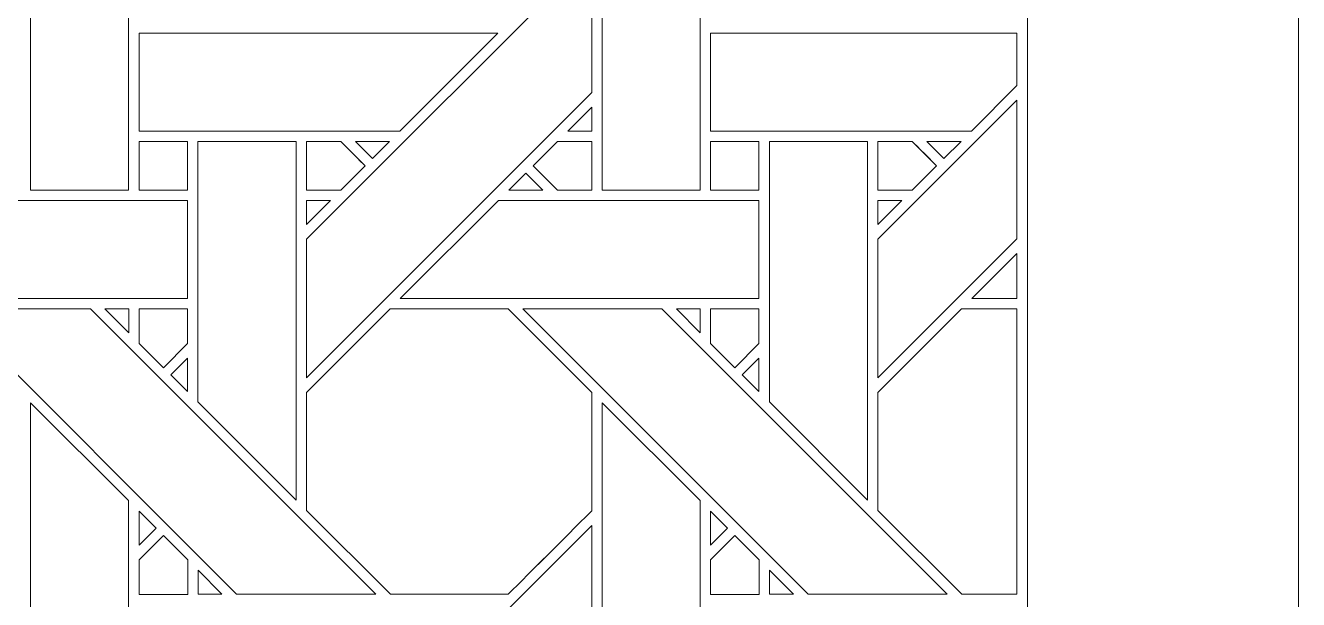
# Model space of a CAD drawing. Header units: inches. Extents: x 3.4 to 21.4, y 4.6 to 13.6.
# Drawn here: x 19.269 to 21.383, y 8.849 to 9.802 of the extents above; entities that cross this region are included whole.
import ezdxf

# ---------------------------------------------------------------- set-up
doc = ezdxf.new("R2010")
doc.units = ezdxf.units.IN
doc.header["$MEASUREMENT"] = 0
doc.layers.add('Design', color=7, linetype='Continuous', lineweight=0)

msp = doc.modelspace()

# ---------------------------------------------------------------- linework, layer by layer
at = {"layer": 'Design'}
for points, knots in [([(3.3829, 13.5948), (3.3829, 13.5948), (3.3829, 4.5948), (3.3829, 4.5948), (3.3829, 4.5948), (21.3829, 4.5948), (21.3829, 4.5948), (21.3829, 4.5948), (21.3829, 13.5948), (21.3829, 13.5948), (21.3829, 13.5948), (3.3829, 13.5948), (3.3829, 13.5948)], [0, 0, 0, 0, 1, 1, 1, 2, 2, 2, 3, 3, 3, 4, 4, 4, 4]), ([(3.8379, 13.1448), (3.8379, 13.1448), (3.8379, 5.0448), (3.8379, 5.0448), (3.8379, 5.0448), (20.9329, 5.0448), (20.9329, 5.0448), (20.9329, 5.0448), (20.9329, 13.1448), (20.9329, 13.1448), (20.9329, 13.1448), (3.8379, 13.1448), (3.8379, 13.1448)], [0, 0, 0, 0, 1, 1, 1, 2, 2, 2, 3, 3, 3, 4, 4, 4, 4]), ([(19.2779, 9.5282), (19.2779, 9.5282), (19.2779, 10.124), (19.2779, 10.124), (19.2779, 10.124), (19.4407, 9.9619), (19.4407, 9.9619), (19.4407, 9.9619), (19.4407, 9.5282), (19.4407, 9.5282), (19.4407, 9.5282), (19.2779, 9.5282), (19.2779, 9.5282)], [0, 0, 0, 0, 1, 1, 1, 2, 2, 2, 3, 3, 3, 4, 4, 4, 4]), ([(20.2267, 9.5282), (20.2267, 9.5282), (20.2267, 10.124), (20.2267, 10.124), (20.2267, 10.124), (20.3894, 9.9619), (20.3894, 9.9619), (20.3894, 9.9619), (20.3894, 9.5282), (20.3894, 9.5282), (20.3894, 9.5282), (20.2267, 9.5282), (20.2267, 9.5282)], [0, 0, 0, 0, 1, 1, 1, 2, 2, 2, 3, 3, 3, 4, 4, 4, 4]), ([(19.7359, 9.2167), (19.7359, 9.2167), (19.7359, 9.4468), (19.7359, 9.4468), (19.7359, 9.4468), (20.2095, 9.9204), (20.2095, 9.9204), (20.2095, 9.9204), (20.2095, 9.6904), (20.2095, 9.6904), (20.2095, 9.6904), (19.7359, 9.2167), (19.7359, 9.2167)], [0, 0, 0, 0, 1, 1, 1, 2, 2, 2, 3, 3, 3, 4, 4, 4, 4]), ([(19.891, 9.6262), (19.891, 9.6262), (19.458, 9.6262), (19.458, 9.6262), (19.458, 9.6262), (19.458, 9.7889), (19.458, 9.7889), (19.458, 9.7889), (20.0537, 9.7889), (20.0537, 9.7889), (20.0537, 9.7889), (19.891, 9.6262), (19.891, 9.6262)], [0, 0, 0, 0, 1, 1, 1, 2, 2, 2, 3, 3, 3, 4, 4, 4, 4]), ([(20.9153, 9.7018), (20.9153, 9.7018), (20.8397, 9.6262), (20.8397, 9.6262), (20.8397, 9.6262), (20.4067, 9.6262), (20.4067, 9.6262), (20.4067, 9.6262), (20.4067, 9.7889), (20.4067, 9.7889), (20.4067, 9.7889), (20.9153, 9.7889), (20.9153, 9.7889), (20.9153, 9.7889), (20.9153, 9.7018), (20.9153, 9.7018)], [0, 0, 0, 0, 1, 1, 1, 2, 2, 2, 3, 3, 3, 4, 4, 4, 5, 5, 5, 5]), ([(20.2095, 9.666), (20.2095, 9.666), (20.2095, 9.6262), (20.2095, 9.6262), (20.2095, 9.6262), (20.1698, 9.6262), (20.1698, 9.6262), (20.1698, 9.6262), (20.2095, 9.666), (20.2095, 9.666)], [0, 0, 0, 0, 1, 1, 1, 2, 2, 2, 3, 3, 3, 3]), ([(20.6846, 9.2167), (20.6846, 9.2167), (20.6846, 9.4468), (20.6846, 9.4468), (20.6846, 9.4468), (20.9153, 9.6775), (20.9153, 9.6775), (20.9153, 9.6775), (20.9153, 9.4474), (20.9153, 9.4474), (20.9153, 9.4474), (20.6846, 9.2167), (20.6846, 9.2167)], [0, 0, 0, 0, 1, 1, 1, 2, 2, 2, 3, 3, 3, 4, 4, 4, 4]), ([(19.5383, 9.5282), (19.5383, 9.5282), (19.458, 9.5282), (19.458, 9.5282), (19.458, 9.5282), (19.458, 9.609), (19.458, 9.609), (19.458, 9.609), (19.5383, 9.609), (19.5383, 9.609), (19.5383, 9.609), (19.5383, 9.5282), (19.5383, 9.5282)], [0, 0, 0, 0, 1, 1, 1, 2, 2, 2, 3, 3, 3, 4, 4, 4, 4]), ([(19.458, 9.5282), (19.458, 9.5282), (19.458, 9.609), (19.458, 9.609), (19.458, 9.609), (19.5383, 9.609), (19.5383, 9.609), (19.5383, 9.609), (19.5383, 9.5282), (19.5383, 9.5282), (19.5383, 9.5282), (19.458, 9.5282), (19.458, 9.5282)], [0, 0, 0, 0, 1, 1, 1, 2, 2, 2, 3, 3, 3, 4, 4, 4, 4]), ([(19.5558, 9.1768), (19.5558, 9.1768), (19.5558, 9.609), (19.5558, 9.609), (19.5558, 9.609), (19.7187, 9.609), (19.7187, 9.609), (19.7187, 9.609), (19.7187, 9.0138), (19.7187, 9.0138), (19.7187, 9.0138), (19.5558, 9.1768), (19.5558, 9.1768)], [0, 0, 0, 0, 1, 1, 1, 2, 2, 2, 3, 3, 3, 4, 4, 4, 4]), ([(19.793, 9.609), (19.7981, 9.6038), (19.8289, 9.573), (19.8333, 9.5686), (19.8333, 9.5686), (19.7929, 9.5282), (19.7929, 9.5282), (19.7929, 9.5282), (19.7359, 9.5282), (19.7359, 9.5282), (19.7359, 9.5282), (19.7359, 9.609), (19.7359, 9.609), (19.7359, 9.609), (19.793, 9.609), (19.793, 9.609)], [0, 0, 0, 0, 1, 1, 1, 2, 2, 2, 3, 3, 3, 4, 4, 4, 5, 5, 5, 5]), ([(19.8333, 9.5686), (19.8333, 9.5686), (19.7929, 9.5282), (19.7929, 9.5282), (19.7929, 9.5282), (19.7359, 9.5282), (19.7359, 9.5282), (19.7359, 9.5282), (19.7359, 9.609), (19.7359, 9.609), (19.7359, 9.609), (19.793, 9.609), (19.793, 9.609), (19.7982, 9.6038), (19.829, 9.5729), (19.8333, 9.5686)], [0, 0, 0, 0, 1, 1, 1, 2, 2, 2, 3, 3, 3, 4, 4, 4, 5, 5, 5, 5]), ([(19.8173, 9.609), (19.8173, 9.609), (19.8738, 9.609), (19.8738, 9.609), (19.8738, 9.609), (19.8455, 9.5808), (19.8455, 9.5808), (19.8455, 9.5808), (19.8173, 9.609), (19.8173, 9.609)], [0, 0, 0, 0, 1, 1, 1, 2, 2, 2, 3, 3, 3, 3]), ([(20.2096, 9.609), (20.2096, 9.609), (20.2096, 9.5282), (20.2096, 9.5282), (20.2096, 9.5282), (20.1525, 9.5282), (20.1525, 9.5282), (20.1525, 9.5282), (20.1121, 9.5686), (20.1121, 9.5686), (20.1121, 9.5686), (20.1525, 9.609), (20.1525, 9.609), (20.1525, 9.609), (20.2096, 9.609), (20.2096, 9.609)], [0, 0, 0, 0, 1, 1, 1, 2, 2, 2, 3, 3, 3, 4, 4, 4, 5, 5, 5, 5]), ([(20.2096, 9.5282), (20.2096, 9.5282), (20.1525, 9.5282), (20.1525, 9.5282), (20.1525, 9.5282), (20.1121, 9.5686), (20.1121, 9.5686), (20.1121, 9.5686), (20.1525, 9.609), (20.1525, 9.609), (20.1525, 9.609), (20.2096, 9.609), (20.2096, 9.609), (20.2096, 9.609), (20.2096, 9.5282), (20.2096, 9.5282)], [0, 0, 0, 0, 1, 1, 1, 2, 2, 2, 3, 3, 3, 4, 4, 4, 5, 5, 5, 5]), ([(20.487, 9.5282), (20.487, 9.5282), (20.4068, 9.5282), (20.4068, 9.5282), (20.4068, 9.5282), (20.4068, 9.609), (20.4068, 9.609), (20.4068, 9.609), (20.487, 9.609), (20.487, 9.609), (20.487, 9.609), (20.487, 9.5282), (20.487, 9.5282)], [0, 0, 0, 0, 1, 1, 1, 2, 2, 2, 3, 3, 3, 4, 4, 4, 4]), ([(20.4068, 9.5282), (20.4068, 9.5282), (20.4068, 9.609), (20.4068, 9.609), (20.4068, 9.609), (20.487, 9.609), (20.487, 9.609), (20.487, 9.609), (20.487, 9.5282), (20.487, 9.5282), (20.487, 9.5282), (20.4068, 9.5282), (20.4068, 9.5282)], [0, 0, 0, 0, 1, 1, 1, 2, 2, 2, 3, 3, 3, 4, 4, 4, 4]), ([(20.6674, 9.0138), (20.6674, 9.0138), (20.5045, 9.1768), (20.5045, 9.1768), (20.5045, 9.1768), (20.5045, 9.609), (20.5045, 9.609), (20.5045, 9.609), (20.6674, 9.609), (20.6674, 9.609), (20.6674, 9.609), (20.6674, 9.0138), (20.6674, 9.0138)], [0, 0, 0, 0, 1, 1, 1, 2, 2, 2, 3, 3, 3, 4, 4, 4, 4]), ([(20.7417, 9.609), (20.7468, 9.6038), (20.7776, 9.573), (20.782, 9.5686), (20.782, 9.5686), (20.7416, 9.5282), (20.7416, 9.5282), (20.7416, 9.5282), (20.6846, 9.5282), (20.6846, 9.5282), (20.6846, 9.5282), (20.6846, 9.609), (20.6846, 9.609), (20.6846, 9.609), (20.7417, 9.609), (20.7417, 9.609)], [0, 0, 0, 0, 1, 1, 1, 2, 2, 2, 3, 3, 3, 4, 4, 4, 5, 5, 5, 5]), ([(20.6846, 9.5282), (20.6846, 9.5282), (20.6846, 9.609), (20.6846, 9.609), (20.6846, 9.609), (20.7417, 9.609), (20.7417, 9.609), (20.7471, 9.6036), (20.7779, 9.5728), (20.782, 9.5686), (20.782, 9.5686), (20.7416, 9.5282), (20.7416, 9.5282), (20.7416, 9.5282), (20.6846, 9.5282), (20.6846, 9.5282)], [0, 0, 0, 0, 1, 1, 1, 2, 2, 2, 3, 3, 3, 4, 4, 4, 5, 5, 5, 5]), ([(20.766, 9.609), (20.766, 9.609), (20.8225, 9.609), (20.8225, 9.609), (20.8225, 9.609), (20.7942, 9.5808), (20.7942, 9.5808), (20.7942, 9.5808), (20.766, 9.609), (20.766, 9.609)], [0, 0, 0, 0, 1, 1, 1, 2, 2, 2, 3, 3, 3, 3]), ([(20.0999, 9.5564), (20.0999, 9.5564), (20.1282, 9.5282), (20.1282, 9.5282), (20.1282, 9.5282), (20.0717, 9.5282), (20.0717, 9.5282), (20.0717, 9.5282), (20.0999, 9.5564), (20.0999, 9.5564)], [0, 0, 0, 0, 1, 1, 1, 2, 2, 2, 3, 3, 3, 3]), ([(19.5383, 9.511), (19.5383, 9.511), (19.5383, 9.3482), (19.5383, 9.3482), (19.5383, 9.3482), (18.943, 9.3482), (18.943, 9.3482), (18.943, 9.3482), (19.1058, 9.511), (19.1058, 9.511), (19.1058, 9.511), (19.5383, 9.511), (19.5383, 9.511)], [0, 0, 0, 0, 1, 1, 1, 2, 2, 2, 3, 3, 3, 4, 4, 4, 4]), ([(19.7757, 9.511), (19.7757, 9.511), (19.7359, 9.4712), (19.7359, 9.4712), (19.7359, 9.4712), (19.7359, 9.511), (19.7359, 9.511), (19.7359, 9.511), (19.7757, 9.511), (19.7757, 9.511)], [0, 0, 0, 0, 1, 1, 1, 2, 2, 2, 3, 3, 3, 3]), ([(20.487, 9.511), (20.487, 9.511), (20.487, 9.3482), (20.487, 9.3482), (20.487, 9.3482), (19.8917, 9.3482), (19.8917, 9.3482), (19.8917, 9.3482), (20.0545, 9.511), (20.0545, 9.511), (20.0545, 9.511), (20.487, 9.511), (20.487, 9.511)], [0, 0, 0, 0, 1, 1, 1, 2, 2, 2, 3, 3, 3, 4, 4, 4, 4]), ([(20.7244, 9.511), (20.7244, 9.511), (20.6846, 9.4712), (20.6846, 9.4712), (20.6846, 9.4712), (20.6846, 9.511), (20.6846, 9.511), (20.6846, 9.511), (20.7244, 9.511), (20.7244, 9.511)], [0, 0, 0, 0, 1, 1, 1, 2, 2, 2, 3, 3, 3, 3]), ([(20.8404, 9.3482), (20.8404, 9.3482), (20.9153, 9.423), (20.9153, 9.423), (20.9153, 9.423), (20.9153, 9.3482), (20.9153, 9.3482), (20.9153, 9.3482), (20.8404, 9.3482), (20.8404, 9.3482)], [0, 0, 0, 0, 1, 1, 1, 2, 2, 2, 3, 3, 3, 3]), ([(19.6198, 8.8574), (19.6198, 8.8574), (19.1463, 9.3311), (19.1463, 9.3311), (19.1463, 9.3311), (19.3772, 9.3311), (19.3772, 9.3311), (19.3772, 9.3311), (19.8509, 8.8574), (19.8509, 8.8574), (19.8509, 8.8574), (19.6198, 8.8574), (19.6198, 8.8574)], [0, 0, 0, 0, 1, 1, 1, 2, 2, 2, 3, 3, 3, 4, 4, 4, 4]), ([(19.4408, 9.3311), (19.4408, 9.3311), (19.4408, 9.2913), (19.4408, 9.2913), (19.4408, 9.2913), (19.4014, 9.3311), (19.4014, 9.3311), (19.4014, 9.3311), (19.4408, 9.3311), (19.4408, 9.3311)], [0, 0, 0, 0, 1, 1, 1, 2, 2, 2, 3, 3, 3, 3]), ([(19.5383, 9.3311), (19.5383, 9.3311), (19.5383, 9.2735), (19.5383, 9.2735), (19.5383, 9.2735), (19.4984, 9.2335), (19.4984, 9.2335), (19.4984, 9.2335), (19.458, 9.2739), (19.458, 9.2739), (19.458, 9.2739), (19.458, 9.3311), (19.458, 9.3311), (19.458, 9.3311), (19.5383, 9.3311), (19.5383, 9.3311)], [0, 0, 0, 0, 1, 1, 1, 2, 2, 2, 3, 3, 3, 4, 4, 4, 5, 5, 5, 5]), ([(19.4984, 9.2335), (19.4984, 9.2335), (19.458, 9.2739), (19.458, 9.2739), (19.458, 9.2739), (19.458, 9.3311), (19.458, 9.3311), (19.458, 9.3311), (19.5383, 9.3311), (19.5383, 9.3311), (19.5383, 9.3311), (19.5383, 9.2735), (19.5383, 9.2735), (19.5383, 9.2735), (19.4984, 9.2335), (19.4984, 9.2335)], [0, 0, 0, 0, 1, 1, 1, 2, 2, 2, 3, 3, 3, 4, 4, 4, 5, 5, 5, 5]), ([(19.8746, 9.3311), (19.8746, 9.3311), (20.0708, 9.3311), (20.0708, 9.3311), (20.0708, 9.3311), (20.2096, 9.1924), (20.2096, 9.1924), (20.2096, 9.1924), (20.2096, 8.9961), (20.2096, 8.9961), (20.1918, 8.9782), (20.0798, 8.8665), (20.0709, 8.8575), (20.0709, 8.8575), (19.8752, 8.8575), (19.8752, 8.8575), (19.8752, 8.8575), (19.7359, 8.9967), (19.7359, 8.9967), (19.7359, 8.9967), (19.7359, 9.1924), (19.7359, 9.1924), (19.7359, 9.1924), (19.8746, 9.3311), (19.8746, 9.3311)], [0, 0, 0, 0, 1, 1, 1, 2, 2, 2, 3, 3, 3, 4, 4, 4, 5, 5, 5, 6, 6, 6, 7, 7, 7, 8, 8, 8, 8]), ([(20.2096, 8.9961), (20.1917, 8.9782), (20.0798, 8.8665), (20.0709, 8.8575), (20.0709, 8.8575), (19.8752, 8.8575), (19.8752, 8.8575), (19.8752, 8.8575), (19.7359, 8.9967), (19.7359, 8.9967), (19.7359, 8.9967), (19.7359, 9.1924), (19.7359, 9.1924), (19.7359, 9.1924), (19.8746, 9.3311), (19.8746, 9.3311), (19.8746, 9.3311), (20.0708, 9.3311), (20.0708, 9.3311), (20.0708, 9.3311), (20.2096, 9.1924), (20.2096, 9.1924), (20.2096, 9.1924), (20.2096, 8.9961), (20.2096, 8.9961)], [0, 0, 0, 0, 1, 1, 1, 2, 2, 2, 3, 3, 3, 4, 4, 4, 5, 5, 5, 6, 6, 6, 7, 7, 7, 8, 8, 8, 8]), ([(20.5686, 8.8574), (20.5686, 8.8574), (20.095, 9.3311), (20.095, 9.3311), (20.095, 9.3311), (20.326, 9.3311), (20.326, 9.3311), (20.326, 9.3311), (20.7996, 8.8574), (20.7996, 8.8574), (20.7996, 8.8574), (20.5686, 8.8574), (20.5686, 8.8574)], [0, 0, 0, 0, 1, 1, 1, 2, 2, 2, 3, 3, 3, 4, 4, 4, 4]), ([(20.3895, 9.3311), (20.3895, 9.3311), (20.3895, 9.2912), (20.3895, 9.2912), (20.3895, 9.2912), (20.3501, 9.3311), (20.3501, 9.3311), (20.3501, 9.3311), (20.3895, 9.3311), (20.3895, 9.3311)], [0, 0, 0, 0, 1, 1, 1, 2, 2, 2, 3, 3, 3, 3]), ([(20.487, 9.3311), (20.487, 9.3311), (20.487, 9.2735), (20.487, 9.2735), (20.487, 9.2735), (20.4471, 9.2335), (20.4471, 9.2335), (20.4471, 9.2335), (20.4068, 9.2739), (20.4068, 9.2739), (20.4068, 9.2739), (20.4068, 9.3311), (20.4068, 9.3311), (20.4068, 9.3311), (20.487, 9.3311), (20.487, 9.3311)], [0, 0, 0, 0, 1, 1, 1, 2, 2, 2, 3, 3, 3, 4, 4, 4, 5, 5, 5, 5]), ([(20.4471, 9.2335), (20.4471, 9.2335), (20.4068, 9.2739), (20.4068, 9.2739), (20.4068, 9.2739), (20.4068, 9.3311), (20.4068, 9.3311), (20.4068, 9.3311), (20.487, 9.3311), (20.487, 9.3311), (20.487, 9.3311), (20.487, 9.2735), (20.487, 9.2735), (20.487, 9.2735), (20.4471, 9.2335), (20.4471, 9.2335)], [0, 0, 0, 0, 1, 1, 1, 2, 2, 2, 3, 3, 3, 4, 4, 4, 5, 5, 5, 5]), ([(20.8233, 9.3311), (20.8233, 9.3311), (20.9153, 9.3311), (20.9153, 9.3311), (20.9153, 9.3311), (20.9153, 8.8575), (20.9153, 8.8575), (20.9153, 8.8575), (20.8239, 8.8575), (20.8239, 8.8575), (20.8239, 8.8575), (20.6846, 8.9967), (20.6846, 8.9967), (20.6846, 8.9967), (20.6846, 9.1924), (20.6846, 9.1924), (20.6846, 9.1924), (20.8233, 9.3311), (20.8233, 9.3311)], [0, 0, 0, 0, 1, 1, 1, 2, 2, 2, 3, 3, 3, 4, 4, 4, 5, 5, 5, 6, 6, 6, 6]), ([(20.9153, 8.8575), (20.9153, 8.8575), (20.8239, 8.8575), (20.8239, 8.8575), (20.8239, 8.8575), (20.6846, 8.9967), (20.6846, 8.9967), (20.6846, 8.9967), (20.6846, 9.1924), (20.6846, 9.1924), (20.6846, 9.1924), (20.8233, 9.3311), (20.8233, 9.3311), (20.8233, 9.3311), (20.9153, 9.3311), (20.9153, 9.3311), (20.9153, 9.3311), (20.9153, 8.8575), (20.9153, 8.8575)], [0, 0, 0, 0, 1, 1, 1, 2, 2, 2, 3, 3, 3, 4, 4, 4, 5, 5, 5, 6, 6, 6, 6]), ([(19.5383, 9.2493), (19.5383, 9.2493), (19.5383, 9.1941), (19.5383, 9.1941), (19.5383, 9.1941), (19.5105, 9.2215), (19.5105, 9.2215), (19.5105, 9.2215), (19.5383, 9.2493), (19.5383, 9.2493)], [0, 0, 0, 0, 1, 1, 1, 2, 2, 2, 3, 3, 3, 3]), ([(20.487, 9.2492), (20.487, 9.2492), (20.487, 9.1941), (20.487, 9.1941), (20.487, 9.1941), (20.4592, 9.2215), (20.4592, 9.2215), (20.4592, 9.2215), (20.487, 9.2492), (20.487, 9.2492)], [0, 0, 0, 0, 1, 1, 1, 2, 2, 2, 3, 3, 3, 3]), ([(19.2779, 8.5794), (19.2779, 8.5794), (19.2779, 9.1753), (19.2779, 9.1753), (19.2779, 9.1753), (19.4407, 9.0131), (19.4407, 9.0131), (19.4407, 9.0131), (19.4407, 8.5794), (19.4407, 8.5794), (19.4407, 8.5794), (19.2779, 8.5794), (19.2779, 8.5794)], [0, 0, 0, 0, 1, 1, 1, 2, 2, 2, 3, 3, 3, 4, 4, 4, 4]), ([(20.2267, 8.5794), (20.2267, 8.5794), (20.2267, 9.1753), (20.2267, 9.1753), (20.2267, 9.1753), (20.3894, 9.0131), (20.3894, 9.0131), (20.3894, 9.0131), (20.3894, 8.5794), (20.3894, 8.5794), (20.3894, 8.5794), (20.2267, 8.5794), (20.2267, 8.5794)], [0, 0, 0, 0, 1, 1, 1, 2, 2, 2, 3, 3, 3, 4, 4, 4, 4]), ([(19.458, 8.9389), (19.458, 8.9389), (19.458, 8.9956), (19.458, 8.9956), (19.458, 8.9956), (19.4862, 8.9671), (19.4862, 8.9671), (19.4862, 8.9671), (19.458, 8.9389), (19.458, 8.9389)], [0, 0, 0, 0, 1, 1, 1, 2, 2, 2, 3, 3, 3, 3]), ([(20.4067, 8.9389), (20.4067, 8.9389), (20.4067, 8.9956), (20.4067, 8.9956), (20.4067, 8.9956), (20.4349, 8.9671), (20.4349, 8.9671), (20.4349, 8.9671), (20.4067, 8.9389), (20.4067, 8.9389)], [0, 0, 0, 0, 1, 1, 1, 2, 2, 2, 3, 3, 3, 3]), ([(19.7359, 8.268), (19.7359, 8.268), (19.7359, 8.4981), (19.7359, 8.4981), (19.7359, 8.4981), (20.2095, 8.9717), (20.2095, 8.9717), (20.2095, 8.9717), (20.2095, 8.7417), (20.2095, 8.7417), (20.2095, 8.7417), (19.7359, 8.268), (19.7359, 8.268)], [0, 0, 0, 0, 1, 1, 1, 2, 2, 2, 3, 3, 3, 4, 4, 4, 4]), ([(19.458, 8.8572), (19.458, 8.8572), (19.458, 8.9145), (19.458, 8.9145), (19.458, 8.9145), (19.4984, 8.9548), (19.4984, 8.9548), (19.4984, 8.9548), (19.5387, 8.9145), (19.5387, 8.9145), (19.5387, 8.9145), (19.5387, 8.8572), (19.5387, 8.8572), (19.5387, 8.8572), (19.458, 8.8572), (19.458, 8.8572)], [0, 0, 0, 0, 1, 1, 1, 2, 2, 2, 3, 3, 3, 4, 4, 4, 5, 5, 5, 5]), ([(19.4984, 8.9548), (19.4984, 8.9548), (19.5387, 8.9145), (19.5387, 8.9145), (19.5387, 8.9145), (19.5387, 8.8572), (19.5387, 8.8572), (19.5387, 8.8572), (19.458, 8.8572), (19.458, 8.8572), (19.458, 8.8572), (19.458, 8.9145), (19.458, 8.9145), (19.458, 8.9145), (19.4984, 8.9548), (19.4984, 8.9548)], [0, 0, 0, 0, 1, 1, 1, 2, 2, 2, 3, 3, 3, 4, 4, 4, 5, 5, 5, 5]), ([(20.4068, 8.8572), (20.4068, 8.8572), (20.4068, 8.9145), (20.4068, 8.9145), (20.4068, 8.9145), (20.4471, 8.9548), (20.4471, 8.9548), (20.4471, 8.9548), (20.4874, 8.9145), (20.4874, 8.9145), (20.4874, 8.9145), (20.4874, 8.8572), (20.4874, 8.8572), (20.4874, 8.8572), (20.4068, 8.8572), (20.4068, 8.8572)], [0, 0, 0, 0, 1, 1, 1, 2, 2, 2, 3, 3, 3, 4, 4, 4, 5, 5, 5, 5]), ([(20.4471, 8.9548), (20.4471, 8.9548), (20.4874, 8.9145), (20.4874, 8.9145), (20.4874, 8.9145), (20.4874, 8.8572), (20.4874, 8.8572), (20.4874, 8.8572), (20.4068, 8.8572), (20.4068, 8.8572), (20.4068, 8.8572), (20.4068, 8.9145), (20.4068, 8.9145), (20.4068, 8.9145), (20.4471, 8.9548), (20.4471, 8.9548)], [0, 0, 0, 0, 1, 1, 1, 2, 2, 2, 3, 3, 3, 4, 4, 4, 5, 5, 5, 5]), ([(19.5559, 8.8574), (19.5559, 8.8574), (19.5559, 8.8972), (19.5559, 8.8972), (19.5559, 8.8972), (19.5956, 8.8574), (19.5956, 8.8574), (19.5956, 8.8574), (19.5559, 8.8574), (19.5559, 8.8574)], [0, 0, 0, 0, 1, 1, 1, 2, 2, 2, 3, 3, 3, 3]), ([(20.5046, 8.8574), (20.5046, 8.8574), (20.5046, 8.8972), (20.5046, 8.8972), (20.5046, 8.8972), (20.5444, 8.8574), (20.5444, 8.8574), (20.5444, 8.8574), (20.5046, 8.8574), (20.5046, 8.8574)], [0, 0, 0, 0, 1, 1, 1, 2, 2, 2, 3, 3, 3, 3])]:
    msp.add_open_spline(points, degree=3, knots=knots, dxfattribs=at)

doc.saveas('drawing.dxf')
